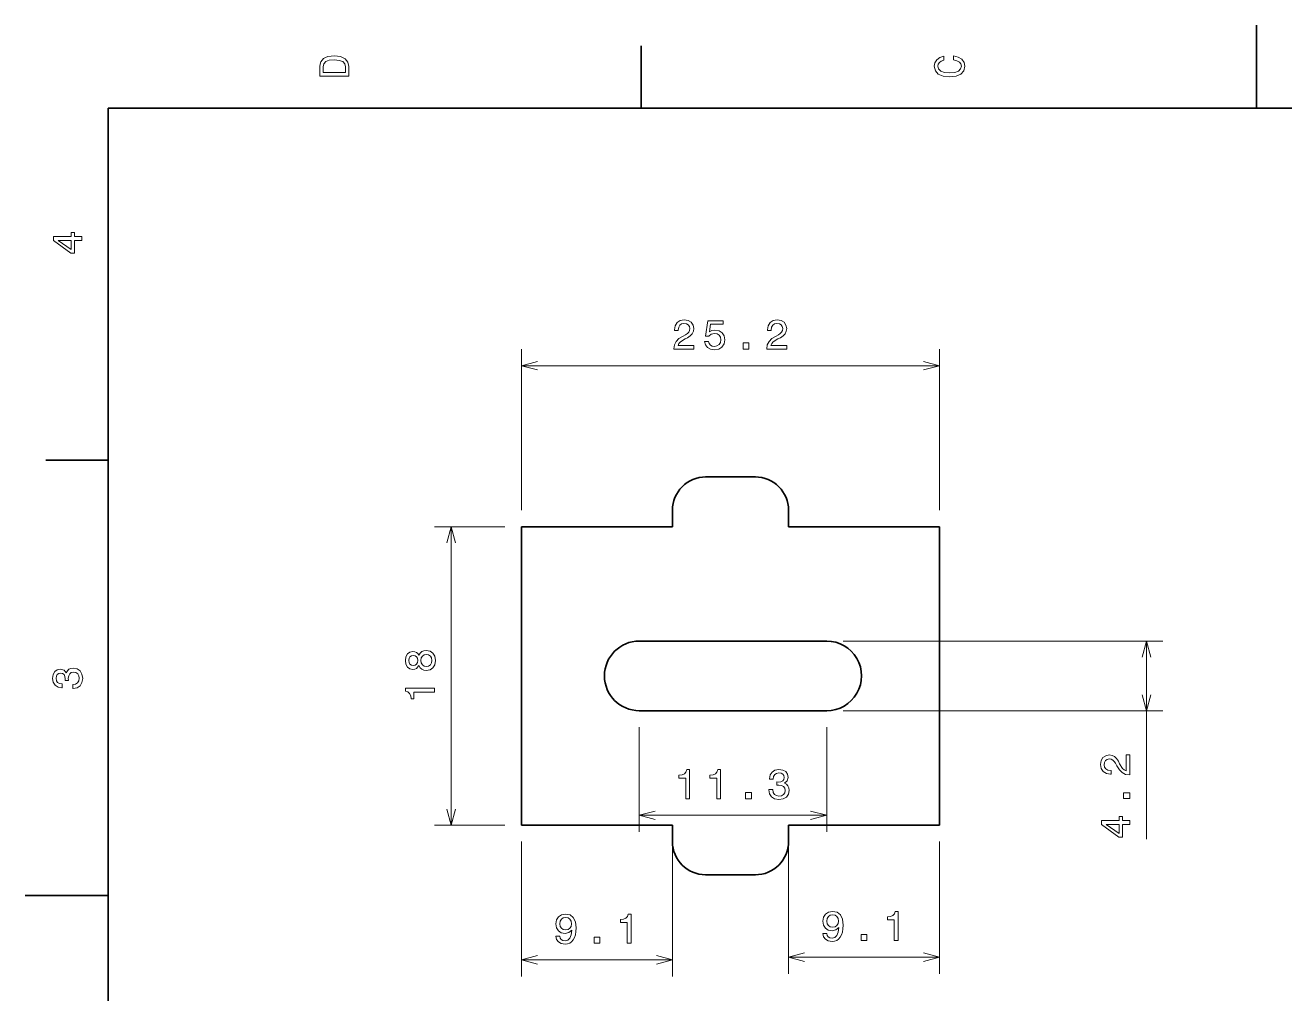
# Model space of a CAD drawing. Extents: x 0 to 297, y 0 to 210.
# Drawn here: x 0 to 151.9, y 93.1 to 210 of the extents above; entities that cross this region are included whole.
import ezdxf

# ---------------------------------------------------------------- set-up
doc = ezdxf.new("R2010")
doc.units = 0

msp = doc.modelspace()

# ---------------------------------------------------------------- linework, layer by layer
at = {"color": 7, "lineweight": 35, "ltscale": 0.25}
for p, q in [((148.5, 200), (148.5, 210)), ((10, 105), (0, 105))]:
    msp.add_line(p, q, dxfattribs=at)
at = {"color": 7, "lineweight": 35, "ltscale": 0.1875}
for p, q in [((74.300003, 200), (74.300003, 207.5)), ((10, 157.5), (2.5, 157.5))]:
    msp.add_line(p, q, dxfattribs=at)
at = {"color": 7, "lineweight": 35}
for p, q in [((287, 200), (10, 200)), ((10, 200), (10, 10)), ((59.857414, 149.482117), (59.857414, 113.482117)), ((110.257416, 113.482117), (110.257416, 149.482117)), ((96.65741, 135.682114), (74.057411, 135.682114)), ((74.057411, 127.28212), (96.65741, 127.28212))]:
    msp.add_line(p, q, dxfattribs=at)
at = {"color": 7, "lineweight": 13, "ltscale": 0.485816}
for p, q in [((59.857414, 151.482117), (59.857414, 170.914749)), ((110.257416, 151.482117), (110.257416, 170.914749))]:
    msp.add_line(p, q, dxfattribs=at)
at = {"color": 7, "lineweight": 13}
for p, q in [((59.857414, 168.914749), (110.257416, 168.914749)), ((51.37693, 113.482117), (51.37693, 149.482117)), ((98.65741, 135.682114), (137.211777, 135.682114)), ((135.211777, 111.774048), (135.211777, 135.682114)), ((98.65741, 127.28212), (137.211777, 127.28212)), ((74.057411, 114.658699), (96.65741, 114.658699))]:
    msp.add_line(p, q, dxfattribs=at)
at = {"color": 7, "lineweight": 35, "ltscale": 0.15}
for p, q in [((82.057419, 155.482117), (88.057419, 155.482117)), ((82.057419, 107.482117), (88.057419, 107.482117))]:
    msp.add_line(p, q, dxfattribs=at)
at = {"color": 7, "lineweight": 35, "ltscale": 0.05}
for p, q in [((78.057419, 149.482117), (78.057419, 151.482117)), ((92.057419, 151.482117), (92.057419, 149.482117)), ((78.057419, 113.482117), (78.057419, 111.482117)), ((92.057419, 111.482117), (92.057419, 113.482117))]:
    msp.add_line(p, q, dxfattribs=at)
at = {"color": 7, "lineweight": 13, "ltscale": 0.212012}
for p, q in [((57.857414, 149.482117), (49.37693, 149.482117)), ((57.857414, 113.482117), (49.37693, 113.482117))]:
    msp.add_line(p, q, dxfattribs=at)
at = {"color": 7, "lineweight": 35, "ltscale": 0.455}
for p, q in [((59.857414, 149.482117), (78.057419, 149.482117)), ((92.057419, 149.482117), (110.257416, 149.482117)), ((59.857414, 113.482117), (78.057419, 113.482117)), ((92.057419, 113.482117), (110.257416, 113.482117))]:
    msp.add_line(p, q, dxfattribs=at)
at = {"color": 7, "lineweight": 13, "ltscale": 0.315586}
for p, q in [((74.057411, 125.28212), (74.057411, 112.658699)), ((96.65741, 125.28212), (96.65741, 112.658699))]:
    msp.add_line(p, q, dxfattribs=at)
at = {"color": 7, "lineweight": 13, "ltscale": 0.406572}
for p, q in [((59.857414, 111.482117), (59.857414, 95.219254)), ((78.057419, 111.482117), (78.057419, 95.219254))]:
    msp.add_line(p, q, dxfattribs=at)
at = {"color": 7, "lineweight": 13, "ltscale": 0.398498}
for p, q in [((92.057419, 111.482117), (92.057419, 95.542213)), ((110.257416, 111.482117), (110.257416, 95.542213))]:
    msp.add_line(p, q, dxfattribs=at)
at = {"color": 7, "lineweight": 13, "ltscale": 0.455}
for p, q in [((92.057419, 97.542213), (110.257416, 97.542213)), ((59.857414, 97.219254), (78.057419, 97.219254))]:
    msp.add_line(p, q, dxfattribs=at)
at = {"color": 7, "lineweight": 13}
for points in [[(35.533215, 204.994965), (35.533215, 203.829971), (39.033215, 203.829971), (39.033215, 204.994965), (38.922264, 205.544678), (38.584366, 205.953171), (38.034657, 206.205338), (37.283215, 206.296112), (36.516644, 206.215424), (36.21405, 206.114563), (35.971977, 205.973343), (35.644165, 205.56485), (35.563473, 205.297562)], [(35.951801, 204.959656), (36.027451, 205.342941), (36.259438, 205.605194), (36.672985, 205.761536), (37.283215, 205.811966), (37.873272, 205.756485), (38.286816, 205.600143), (38.533936, 205.332855), (38.614628, 204.959656), (38.614628, 204.298996), (35.951801, 204.298996)], [(111.93206, 205.817017), (112.35569, 205.716141), (112.658287, 205.549713), (112.844887, 205.317734), (112.905403, 205.045395), (112.814629, 204.71759), (112.54229, 204.460388), (112.098488, 204.28891), (111.483215, 204.233429), (110.872986, 204.28891), (110.424141, 204.455338), (110.151802, 204.71254), (110.055984, 205.045395), (110.106415, 205.287476), (110.247627, 205.494247), (110.474571, 205.655624), (110.787247, 205.766571), (110.787247, 206.245682), (110.308144, 206.094391), (109.94503, 205.832138), (109.718086, 205.474075), (109.637398, 205.045395), (109.763474, 204.510818), (110.116501, 204.10231), (110.696472, 203.840057), (111.483215, 203.749283), (112.269958, 203.840057), (112.84993, 204.10231), (113.208, 204.510818), (113.329041, 205.045395), (113.233215, 205.51442), (112.965927, 205.892654), (112.527161, 206.159943), (111.93206, 206.301163)], [(6.833213, 184.02739), (6.833213, 184.481277), (5.965778, 184.481277), (5.965778, 184.98056), (5.56232, 184.98056), (5.56232, 184.481277), (3.408862, 184.481277), (3.408862, 184.022339), (5.521974, 182.489197), (5.965778, 182.489197), (5.965778, 184.02739)], [(5.56232, 182.912827), (3.993876, 184.02739), (5.56232, 184.02739)], [(78.222832, 170.914749), (80.628448, 170.914749), (80.628448, 171.348465), (78.727158, 171.348465), (78.833061, 171.585495), (79.014618, 171.782181), (79.574417, 172.140259), (79.871971, 172.29155), (80.204819, 172.508408), (80.441856, 172.760574), (80.578018, 173.058121), (80.628448, 173.396011), (80.542717, 173.819641), (80.305687, 174.152496), (79.942574, 174.364319), (79.473557, 174.439972), (78.989403, 174.354233), (78.621246, 174.117203), (78.384216, 173.738953), (78.303528, 173.239685), (78.303528, 173.169067), (78.762459, 173.169067), (78.762459, 173.209412), (78.807846, 173.552353), (78.944016, 173.80452), (79.160873, 173.965897), (79.448334, 174.021378), (79.740845, 173.970947), (79.957703, 173.844864), (80.098915, 173.648178), (80.149345, 173.401062), (80.114044, 173.169067), (80.018219, 172.972382), (79.856842, 172.800919), (79.634933, 172.649628), (79.337387, 172.488235), (78.843155, 172.175552), (78.495171, 171.842697), (78.288391, 171.43924), (78.222832, 170.929871)], [(81.938683, 171.827576), (82.049637, 171.414032), (82.296753, 171.091263), (82.659866, 170.889526), (83.12384, 170.813889), (83.633209, 170.904663), (84.031624, 171.151779), (84.283783, 171.545151), (84.379608, 172.049469), (84.293869, 172.518494), (84.051796, 172.886658), (83.673553, 173.123688), (83.184357, 173.209412), (82.806122, 173.148895), (82.513611, 172.982468), (82.654823, 173.925552), (84.187965, 173.925552), (84.187965, 174.339096), (82.316925, 174.339096), (82.039551, 172.483185), (82.443008, 172.483185), (82.735512, 172.72023), (83.108711, 172.805954), (83.43148, 172.750488), (83.678596, 172.589096), (83.834938, 172.34198), (83.890411, 172.024261), (83.834938, 171.706543), (83.673553, 171.459412), (83.426437, 171.30307), (83.108711, 171.247604), (82.841423, 171.282898), (82.634651, 171.398895), (82.483353, 171.58046), (82.4077, 171.827576)], [(89.430901, 170.914749), (91.836517, 170.914749), (91.836517, 171.348465), (89.935226, 171.348465), (90.04113, 171.585495), (90.222687, 171.782181), (90.782486, 172.140259), (91.08004, 172.29155), (91.412888, 172.508408), (91.649925, 172.760574), (91.786087, 173.058121), (91.836517, 173.396011), (91.750786, 173.819641), (91.513756, 174.152496), (91.150642, 174.364319), (90.681625, 174.439972), (90.197472, 174.354233), (89.829315, 174.117203), (89.592285, 173.738953), (89.511597, 173.239685), (89.511597, 173.169067), (89.970528, 173.169067), (89.970528, 173.209412), (90.015915, 173.552353), (90.152084, 173.80452), (90.368942, 173.965897), (90.656403, 174.021378), (90.948914, 173.970947), (91.165771, 173.844864), (91.306984, 173.648178), (91.357414, 173.401062), (91.322113, 173.169067), (91.226288, 172.972382), (91.064911, 172.800919), (90.843002, 172.649628), (90.545456, 172.488235), (90.051224, 172.175552), (89.703239, 171.842697), (89.49646, 171.43924), (89.430901, 170.929871)], [(86.577446, 170.914749), (87.273407, 170.914749), (87.273407, 171.666183), (86.577446, 171.666183)], [(47.490765, 132.724762), (47.631973, 132.46756), (47.828659, 132.291046), (48.075779, 132.180099), (48.373329, 132.144791), (48.822174, 132.225494), (49.170158, 132.457474), (49.392059, 132.835724), (49.477795, 133.350128), (49.392059, 133.859497), (49.170158, 134.237732), (48.822174, 134.469727), (48.373329, 134.555466), (48.075779, 134.515106), (47.828659, 134.40921), (47.631973, 134.227646), (47.490765, 133.975494), (47.369728, 134.177216), (47.2033, 134.31842), (47.001572, 134.40416), (46.754452, 134.434418), (46.396385, 134.353729), (46.108921, 134.141922), (45.922321, 133.798981), (45.851715, 133.350128), (45.922321, 132.89624), (46.108921, 132.553299), (46.396385, 132.336441), (46.754452, 132.260788), (47.001572, 132.286011), (47.2033, 132.371735)], [(46.7948, 132.739899), (46.572899, 132.780243), (46.401428, 132.901276), (46.295517, 133.092926), (46.255173, 133.350128), (46.295517, 133.602295), (46.401428, 133.79393), (46.572899, 133.914978), (46.7948, 133.960358), (47.021744, 133.914978), (47.198257, 133.79393), (47.314251, 133.602295), (47.349556, 133.350128), (47.309208, 133.092926), (47.198257, 132.901276), (47.021744, 132.780243)], [(48.363243, 132.628952), (48.095951, 132.674332), (47.894222, 132.820587), (47.7631, 133.047531), (47.717709, 133.350128), (47.7631, 133.647675), (47.894222, 133.874619), (48.095951, 134.020874), (48.363243, 134.071304), (48.650707, 134.020874), (48.867565, 133.874619), (49.008774, 133.647675), (49.054165, 133.350128), (49.008774, 133.047531), (48.867565, 132.820587), (48.650707, 132.674332)], [(5.73379, 129.979111), (5.769093, 129.979111), (6.253242, 130.059799), (6.616354, 130.296829), (6.848343, 130.670029), (6.934078, 131.164276), (6.848343, 131.688766), (6.626441, 132.082138), (6.273415, 132.334305), (5.819525, 132.425079), (5.521974, 132.384735), (5.279899, 132.273788), (5.0933, 132.092224), (4.957133, 131.850143), (4.684798, 132.177963), (4.251081, 132.293961), (3.857709, 132.218307), (3.560158, 132.00145), (3.373559, 131.648422), (3.307997, 131.164276), (3.388689, 130.710388), (3.610591, 130.362396), (3.963617, 130.135452), (4.432637, 130.059799), (4.46794, 130.059799), (4.46794, 130.508652), (4.145173, 130.548996), (3.913184, 130.680115), (3.771974, 130.891937), (3.721542, 131.189484), (3.761888, 131.451736), (3.867795, 131.643372), (4.039265, 131.759369), (4.271254, 131.804764), (4.518372, 131.759369), (4.684798, 131.638336), (4.785663, 131.426514), (4.815922, 131.139053), (4.810879, 130.942368), (5.209294, 130.942368), (5.199208, 131.189484), (5.244596, 131.507217), (5.365634, 131.744247), (5.56232, 131.885452), (5.819525, 131.935883), (6.112032, 131.880417), (6.328891, 131.734161), (6.465058, 131.502167), (6.510447, 131.194534), (6.460014, 130.876801), (6.308718, 130.644821), (6.066643, 130.498566), (5.73379, 130.443085)], [(49.37693, 129.523331), (49.37693, 129.982269), (45.851715, 129.982269), (45.851715, 129.639328), (46.159351, 129.548538), (46.366123, 129.366989), (46.48716, 129.089615), (46.527508, 128.706329), (46.885574, 128.706329), (46.885574, 129.523331)], [(133.211777, 119.533554), (133.211777, 121.939178), (132.778061, 121.939178), (132.778061, 120.03788), (132.541031, 120.143784), (132.344345, 120.325348), (131.986267, 120.885147), (131.834976, 121.182693), (131.618118, 121.515549), (131.365967, 121.752579), (131.068405, 121.888748), (130.730499, 121.939178), (130.306885, 121.853439), (129.97403, 121.616409), (129.762207, 121.253296), (129.686554, 120.784279), (129.772293, 120.300125), (130.009338, 119.931976), (130.387573, 119.694939), (130.886841, 119.61425), (130.957458, 119.61425), (130.957458, 120.073181), (130.917114, 120.073181), (130.574158, 120.118576), (130.322006, 120.254738), (130.160614, 120.471596), (130.105148, 120.759064), (130.155579, 121.051567), (130.281662, 121.268433), (130.478348, 121.409637), (130.725464, 121.460068), (130.957458, 121.424767), (131.154144, 121.328949), (131.325607, 121.167564), (131.476898, 120.945663), (131.63829, 120.648109), (131.950974, 120.153877), (132.283813, 119.805893), (132.687286, 119.599121), (133.196655, 119.533554)], [(79.662598, 116.658699), (80.121536, 116.658699), (80.121536, 120.183914), (79.778595, 120.183914), (79.68782, 119.876282), (79.506264, 119.66951), (79.228882, 119.54847), (78.845596, 119.508125), (78.845596, 119.150055), (79.662598, 119.150055)], [(83.398621, 116.658699), (83.857559, 116.658699), (83.857559, 120.183914), (83.514618, 120.183914), (83.423843, 119.876282), (83.242287, 119.66951), (82.964905, 119.54847), (82.581619, 119.508125), (82.581619, 119.150055), (83.398621, 119.150055)], [(89.690552, 117.758125), (89.690552, 117.722824), (89.771248, 117.23867), (90.008278, 116.875557), (90.381477, 116.64357), (90.875717, 116.557831), (91.400208, 116.64357), (91.793579, 116.865471), (92.045746, 117.218498), (92.13652, 117.672386), (92.096176, 117.96994), (91.985229, 118.212013), (91.803665, 118.398613), (91.561592, 118.534782), (91.889404, 118.807114), (92.005402, 119.240829), (91.929749, 119.634201), (91.712891, 119.931755), (91.359863, 120.118355), (90.875717, 120.183914), (90.421822, 120.103226), (90.073837, 119.881317), (89.846893, 119.528297), (89.771248, 119.059273), (89.771248, 119.023972), (90.220093, 119.023972), (90.260437, 119.346741), (90.391563, 119.578728), (90.603378, 119.71994), (90.900932, 119.77037), (91.163177, 119.730026), (91.35482, 119.624115), (91.470818, 119.452644), (91.516205, 119.220657), (91.470818, 118.973541), (91.349777, 118.807114), (91.137962, 118.706253), (90.850494, 118.675995), (90.653809, 118.68103), (90.653809, 118.282616), (90.900932, 118.292709), (91.218658, 118.247314), (91.455688, 118.126282), (91.596893, 117.929596), (91.647324, 117.672386), (91.59185, 117.379883), (91.445602, 117.163025), (91.213608, 117.026855), (90.905975, 116.981461), (90.588249, 117.031898), (90.356262, 117.183197), (90.210007, 117.42527), (90.154533, 117.758125)], [(86.877441, 116.658699), (87.57341, 116.658699), (87.57341, 117.410141), (86.877441, 117.410141)], [(133.211777, 116.680099), (133.211777, 117.376068), (132.460327, 117.376068), (132.460327, 116.680099)], [(133.211777, 113.569435), (133.211777, 114.023331), (132.344345, 114.023331), (132.344345, 114.522606), (131.940887, 114.522606), (131.940887, 114.023331), (129.787415, 114.023331), (129.787415, 113.564392), (131.900543, 112.03125), (132.344345, 112.03125), (132.344345, 113.569435)], [(131.940887, 112.45488), (130.372437, 113.569435), (131.940887, 113.569435)], [(64.011017, 100.086685), (64.086662, 99.688278), (64.303528, 99.380638), (64.646461, 99.188995), (65.100357, 99.118393), (65.397903, 99.153687), (65.665192, 99.244469), (65.892143, 99.40081), (66.083786, 99.622711), (66.235077, 99.900085), (66.346031, 100.243027), (66.411591, 100.636398), (66.436813, 101.090286), (66.351074, 101.801392), (66.103958, 102.320839), (65.710587, 102.633514), (65.170959, 102.744469), (64.67672, 102.653687), (64.303528, 102.411621), (64.061447, 102.038422), (63.980759, 101.569397), (64.061447, 101.085251), (64.298477, 100.717087), (64.651505, 100.485107), (65.100357, 100.409454), (65.574417, 100.50528), (65.932487, 100.797783), (65.851791, 100.237984), (65.690414, 99.839569), (65.443291, 99.602539), (65.1054, 99.526886), (64.843147, 99.562195), (64.651505, 99.673141), (64.525429, 99.849655), (64.474991, 100.086685)], [(64.469948, 101.57444), (64.520386, 101.887115), (64.661591, 102.134239), (64.883499, 102.290581), (65.170959, 102.346054), (65.468506, 102.290581), (65.695457, 102.134239), (65.836662, 101.892166), (65.892143, 101.579483), (65.836662, 101.261765), (65.695457, 101.024734), (65.46347, 100.878479), (65.15583, 100.828049), (64.878448, 100.878479), (64.661591, 101.024734), (64.520386, 101.256714)], [(72.602661, 99.219254), (73.061592, 99.219254), (73.061592, 102.744469), (72.718658, 102.744469), (72.627876, 102.436829), (72.44632, 102.230057), (72.168945, 102.109024), (71.78566, 102.06868), (71.78566, 101.710609), (72.602661, 101.710609)], [(96.211014, 100.409653), (96.286667, 100.01123), (96.503525, 99.703598), (96.846466, 99.511955), (97.300354, 99.441345), (97.5979, 99.476654), (97.865189, 99.567429), (98.09214, 99.72377), (98.283783, 99.945671), (98.435074, 100.223053), (98.546028, 100.565994), (98.611588, 100.959366), (98.63681, 101.413254), (98.551071, 102.124344), (98.303955, 102.643799), (97.910583, 102.956482), (97.370956, 103.067429), (96.876724, 102.976654), (96.503525, 102.734573), (96.261444, 102.361374), (96.180756, 101.892357), (96.261444, 101.408203), (96.498474, 101.040054), (96.851501, 100.80806), (97.300354, 100.732414), (97.774414, 100.828232), (98.132484, 101.120743), (98.051788, 100.560944), (97.890411, 100.162529), (97.643295, 99.925499), (97.305389, 99.849854), (97.043152, 99.885155), (96.851501, 99.996109), (96.725418, 100.172615), (96.674988, 100.409653)], [(96.669952, 101.8974), (96.720383, 102.210083), (96.861588, 102.457199), (97.083496, 102.613541), (97.370956, 102.669014), (97.668503, 102.613541), (97.895447, 102.457199), (98.036667, 102.215118), (98.09214, 101.902443), (98.036667, 101.584717), (97.895447, 101.347687), (97.663467, 101.201431), (97.355827, 101.151001), (97.078445, 101.201431), (96.861588, 101.347687), (96.720383, 101.579681)], [(104.802658, 99.542213), (105.261589, 99.542213), (105.261589, 103.067429), (104.918655, 103.067429), (104.827873, 102.759796), (104.646317, 102.553024), (104.368942, 102.431984), (103.985657, 102.391632), (103.985657, 102.033569), (104.802658, 102.033569)], [(100.809433, 99.542213), (101.505394, 99.542213), (101.505394, 100.293655), (100.809433, 100.293655)], [(68.609436, 99.219254), (69.305397, 99.219254), (69.305397, 99.970695), (68.609436, 99.970695)]]:
    msp.add_lwpolyline(points, close=True, dxfattribs=at)
for points in [[(61.789265, 169.432388), (59.857414, 168.914749), (61.789265, 168.39711)], [(108.325562, 168.39711), (110.257416, 168.914749), (108.325562, 169.432388)], [(51.894569, 147.550262), (51.37693, 149.482117), (50.859291, 147.550262)], [(135.729416, 133.750259), (135.211777, 135.682114), (134.694138, 133.750259)], [(134.694138, 129.213974), (135.211777, 127.28212), (135.729416, 129.213974)], [(50.859291, 115.413971), (51.37693, 113.482117), (51.894569, 115.413971)], [(75.989265, 115.176338), (74.057411, 114.658699), (75.989265, 114.14106)], [(94.725563, 114.14106), (96.65741, 114.658699), (94.725563, 115.176338)], [(61.789265, 97.736893), (59.857414, 97.219254), (61.789265, 96.701614)], [(76.125565, 96.701614), (78.057419, 97.219254), (76.125565, 97.736893)], [(93.989265, 98.059853), (92.057419, 97.542213), (93.989265, 97.024574)], [(108.325562, 97.024574), (110.257416, 97.542213), (108.325562, 98.059853)]]:
    msp.add_lwpolyline(points, dxfattribs=at)
at = {"color": 7, "lineweight": 35}
for centre, radius, start, end in [((82.057419, 151.482117), 4, 90.000003, 180.000005), ((88.057419, 151.482117), 4, 0, 90.000003), ((74.057411, 131.482117), 4.2, 90.000003, 269.999997), ((96.65741, 131.482117), 4.2, 269.999997, 90.000003), ((82.057419, 111.482117), 4, 180.000005, 269.999997), ((88.057419, 111.482117), 4, 269.999997, 360)]:
    msp.add_arc(centre, radius, start, end, dxfattribs=at)

doc.saveas('drawing.dxf')
